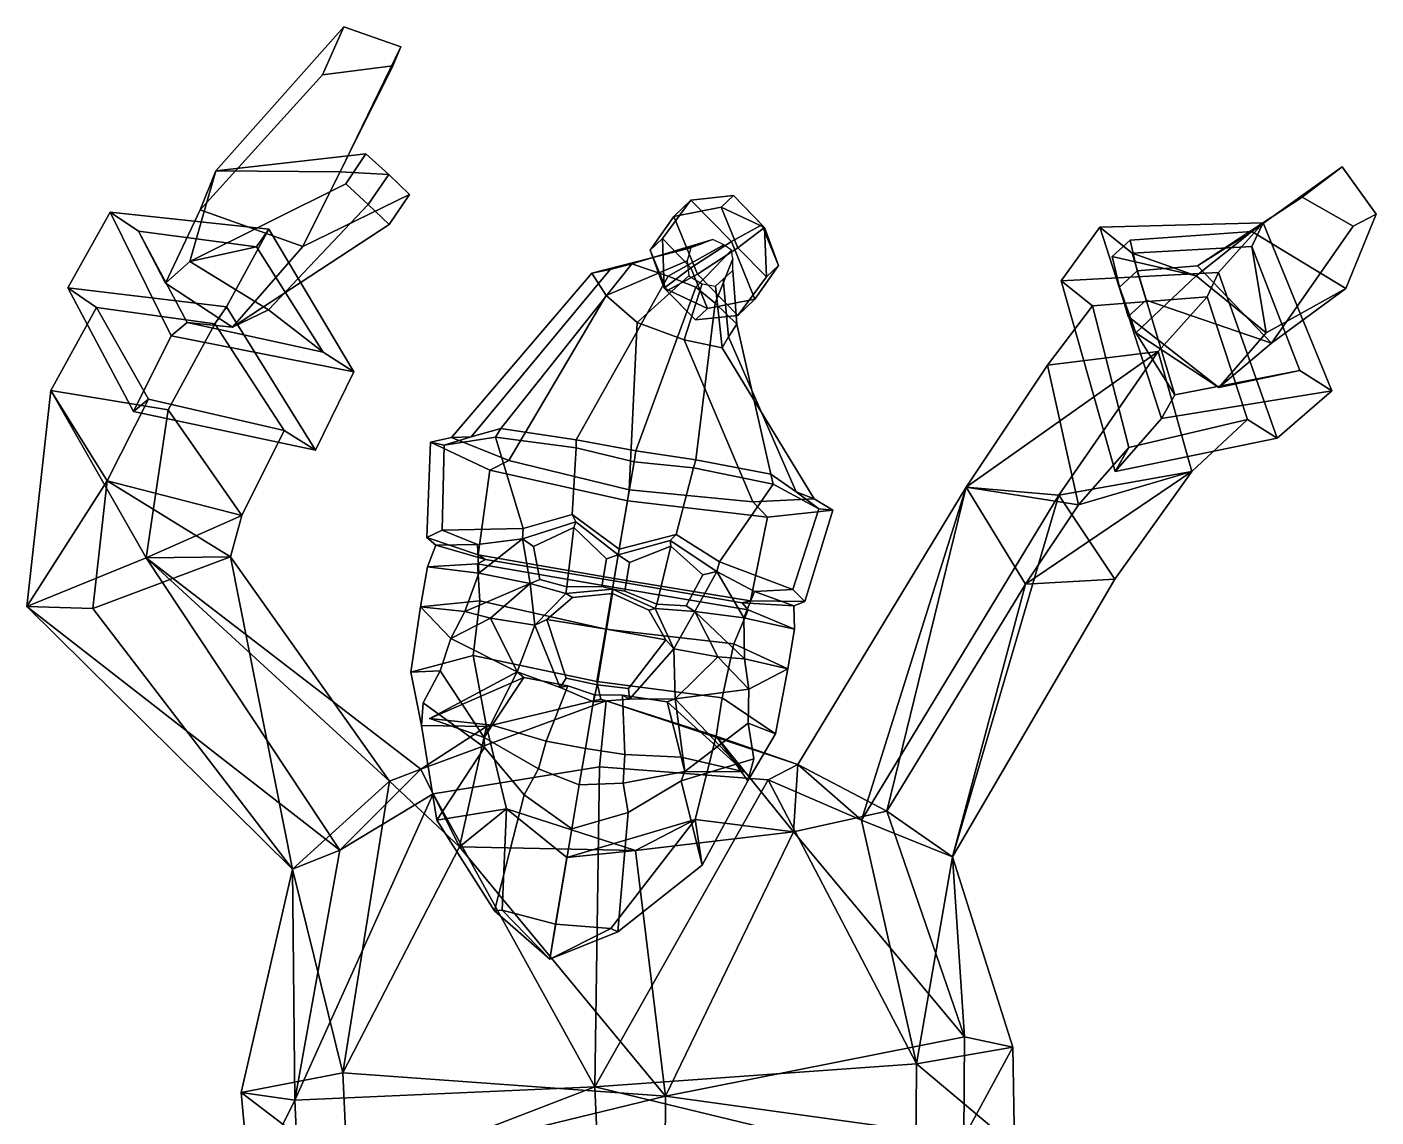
# Model space of a CAD drawing. Extents: x -190 to 250, y -159 to 395.
# Drawn here: x -189.9 to 249.9, y 39.9 to 395.4 of the extents above; entities that cross this region are included whole.
import ezdxf

# ---------------------------------------------------------------- set-up
doc = ezdxf.new("R2010")
doc.units = 0

msp = doc.modelspace()

# ---------------------------------------------------------------- linework, layer by layer
for p in [(-58.536472, 169.795654, 96.495125), (44.006638, 152.409546, 96.495125)]:
    msp.add_point(p)
for points in [[(-93.562042, 379.732483, 100.779198), (-86.641884, 395.396912, 87.277664), (-128.376663, 348.492615, 58.48563), (-133.481689, 335.744934, 92.114479)], [(-67.99485, 388.950378, 78.732391), (-87.827667, 348.110413, 48.077427), (-128.376663, 348.492615, 58.48563), (-86.641884, 395.396912, 87.277664)], [(-70.693573, 382.699524, 96.838425), (-67.99485, 388.950378, 78.732391), (-86.641884, 395.396912, 87.277664), (-93.562042, 379.732483, 100.779198)], [(-70.693573, 382.699524, 96.838425), (-99.978424, 323.792877, 76.073647), (-87.827667, 348.110413, 48.077427), (-67.99485, 388.950378, 78.732391)], [(-70.693573, 382.699524, 96.838425), (-93.562042, 379.732483, 100.779198), (-133.481689, 335.744934, 92.114479), (-99.978424, 323.792877, 76.073647)], [(-79.427002, 354.015778, 25.562189), (-85.998978, 344.203461, 20.271637), (-136.779602, 318.944824, 39.565163), (-128.376663, 348.492615, 58.48563)], [(-71.980011, 347.275116, 30.890924), (-79.427002, 354.015778, 25.562189), (-128.376663, 348.492615, 58.48563), (-87.827667, 348.110413, 48.077427)], [(-71.980011, 347.275116, 30.890924), (-78.638565, 337.448151, 25.69043), (-85.998978, 344.203461, 20.271637), (-79.427002, 354.015778, 25.562189)], [(-133.481689, 335.744934, 92.114479), (-128.376663, 348.492615, 58.48563), (-136.779602, 318.944824, 39.565163), (-144.792496, 311.840729, 62.220718)], [(-65.233658, 340.804504, 36.657955), (-71.980011, 347.275116, 30.890924), (-87.827667, 348.110413, 48.077427), (-99.978424, 323.792877, 76.073647)], [(225.798721, 339.894806, 149.118927), (238.835083, 349.753845, 135.149521), (209.372894, 328.688232, 76.336166), (191.680618, 317.482239, 112.586777)], [(249.879089, 334.37262, 124.332764), (240.006378, 310.119293, 70.315437), (209.372894, 328.688232, 76.336166), (238.835083, 349.753845, 135.149521)], [(242.408722, 330.435486, 146.150024), (249.879089, 334.37262, 124.332764), (238.835083, 349.753845, 135.149521), (225.798721, 339.894806, 149.118927)], [(-78.638565, 337.448151, 25.69043), (-111.17495, 303.157043, 39.234505), (-136.779602, 318.944824, 39.565163), (-85.998978, 344.203461, 20.271637)], [(-65.233658, 340.804504, 36.657955), (-71.832855, 330.962067, 31.36018), (-78.638565, 337.448151, 25.69043), (-71.980011, 347.275116, 30.890924)], [(-65.233658, 340.804504, 36.657955), (-99.978424, 323.792877, 76.073647), (-122.875893, 297.438782, 63.9217), (-71.832855, 330.962067, 31.36018)], [(20.99667, 333.590271, 9.298968), (26.556263, 338.904938, -10.362335), (17.215883, 326.386475, -13.067377), (13.284672, 322.628448, 0.83521)], [(17.215883, 326.386475, -13.067377), (26.556263, 338.904938, -10.362335), (39.744572, 325.435822, -21.608919), (26.541433, 316.862366, -21.019962)], [(20.99667, 333.590271, 9.298968), (36.434212, 336.662048, 11.174612), (40.365425, 340.420074, -2.727975), (26.556263, 338.904938, -10.362335)], [(40.365425, 340.420074, -2.727975), (49.690975, 330.895996, -10.68056), (39.744572, 325.435822, -21.608919), (26.556263, 338.904938, -10.362335)], [(36.434212, 336.662048, 11.174612), (50.554176, 330.044403, 5.363447), (40.365425, 340.420074, -2.727975)], [(50.554176, 330.044403, 5.363447), (49.690975, 330.895996, -10.68056), (40.365425, 340.420074, -2.727975)], [(242.408722, 330.435486, 146.150024), (225.798721, 339.894806, 149.118927), (191.680618, 317.482239, 112.586777), (215.84761, 292.249176, 95.208015)], [(-162.846924, 335.035797, 50.819042), (-111.028336, 329.429352, 16.940561), (-124.897141, 304.09549, 2.26695), (-176.651291, 310.307465, 33.64452)], [(-155.200363, 269.999084, 76.745193), (-142.90062, 294.68988, 96.91291), (-162.846924, 335.035797, 50.819042), (-176.651291, 310.307465, 33.64452)], [(-162.846924, 335.035797, 50.819042), (-153.559143, 328.763947, 52.856049), (-115.092628, 323.724701, 28.612318), (-111.028336, 329.429352, 16.940561)], [(-142.90062, 294.68988, 96.91291), (-137.672546, 298.988098, 86.419159), (-153.559143, 328.763947, 52.856049), (-162.846924, 335.035797, 50.819042)], [(-99.978424, 323.792877, 76.073647), (-133.481689, 335.744934, 92.114479), (-144.792496, 311.840729, 62.220718), (-122.875893, 297.438782, 63.9217)], [(-71.832855, 330.962067, 31.36018), (-122.875893, 297.438782, 63.9217), (-111.17495, 303.157043, 39.234505), (-78.638565, 337.448151, 25.69043)], [(28.625406, 314.806488, 17.713602), (41.828533, 323.379944, 17.124672), (36.434212, 336.662048, 11.174612), (20.99667, 333.590271, 9.298968)], [(41.828533, 323.379944, 17.124672), (50.554176, 330.044403, 5.363447), (36.434212, 336.662048, 11.174612)], [(242.408722, 330.435486, 146.150024), (215.84761, 292.249176, 95.208015), (240.006378, 310.119293, 70.315437), (249.879089, 334.37262, 124.332764)], [(28.625406, 314.806488, 17.713602), (20.99667, 333.590271, 9.298968), (13.284672, 322.628448, 0.83521), (18.678993, 309.346313, 6.78527)], [(55.085297, 317.613831, -4.730445), (47.373299, 306.652039, -13.194256), (39.744572, 325.435822, -21.608919), (49.690975, 330.895996, -10.68056)], [(41.828533, 323.379944, 17.124672), (51.154087, 313.855804, 9.172142), (50.554176, 330.044403, 5.363447)], [(50.554176, 330.044403, 5.363447), (55.085297, 317.613831, -4.730445), (49.690975, 330.895996, -10.68056)], [(51.154087, 313.855804, 9.172142), (55.085297, 317.613831, -4.730445), (50.554176, 330.044403, 5.363447)], [(213.097244, 331.534912, 41.424129), (198.50473, 315.288483, 16.521776), (147.266083, 312.551208, 49.213341), (159.788269, 330.132935, 73.369949)], [(164.80423, 250.372253, 81.399445), (179.938507, 267.662262, 105.258835), (159.788269, 330.132935, 73.369949), (147.266083, 312.551208, 49.213341)], [(213.097244, 331.534912, 41.424129), (159.788269, 330.132935, 73.369949), (170.431061, 321.666229, 72.789024), (209.414169, 323.81366, 48.945156)], [(179.938507, 267.662262, 105.258835), (184.293915, 275.425323, 97.304779), (170.431061, 321.666229, 72.789024), (159.788269, 330.132935, 73.369949)], [(217.599564, 261.252808, 42.175396), (198.50473, 315.288483, 16.521776), (213.097244, 331.534912, 41.424129), (235.446014, 276.730225, 66.865654)], [(235.446014, 276.730225, 66.865654), (213.097244, 331.534912, 41.424129), (209.414169, 323.81366, 48.945156), (225.005066, 283.359406, 68.588058)], [(-144.792496, 311.840729, 62.220718), (-136.779602, 318.944824, 39.565163), (-115.092628, 323.724701, 28.612318), (-153.559143, 328.763947, 52.856049)], [(-122.875893, 297.438782, 63.9217), (-144.792496, 311.840729, 62.220718), (-153.559143, 328.763947, 52.856049), (-137.672546, 298.988098, 86.419159)], [(-95.909874, 257.358337, 49.01236), (-124.897141, 304.09549, 2.26695), (-111.028336, 329.429352, 16.940561), (-83.403503, 282.937897, 65.939835)], [(-83.403503, 282.937897, 65.939835), (-111.028336, 329.429352, 16.940561), (-115.092628, 323.724701, 28.612318), (-93.374733, 289.295807, 64.311195)], [(33.715466, 326.03952, 9.373271), (29.753973, 324.514557, 7.815114), (0.189488, 316.340668, 52.241291), (7.23913, 318.092194, 62.58551)], [(37.248493, 324.28595, 9.910813), (33.715466, 326.03952, 9.373271), (7.23913, 318.092194, 62.58551), (19.114338, 314.109955, 67.272621)], [(13.284672, 322.628448, 0.83521), (17.215883, 326.386475, -13.067377), (17.815763, 310.197876, -9.258681)], [(17.815763, 310.197876, -9.258681), (17.215883, 326.386475, -13.067377), (26.541433, 316.862366, -21.019962)], [(169.693741, 325.865875, 120.246605), (209.372894, 328.688232, 76.336166), (191.268478, 314.27887, 52.341873), (163.82843, 320.546844, 110.010979)], [(172.025604, 315.885559, 125.170616), (169.693741, 325.865875, 120.246605), (163.82843, 320.546844, 110.010979), (166.260025, 310.558868, 114.858749)], [(172.025604, 315.885559, 125.170616), (191.680618, 317.482239, 112.586777), (209.372894, 328.688232, 76.336166), (169.693741, 325.865875, 120.246605)], [(240.006378, 310.119293, 70.315437), (214.017334, 295.68927, 50.755638), (191.268478, 314.27887, 52.341873), (209.372894, 328.688232, 76.336166)], [(-111.17495, 303.157043, 39.234505), (-93.374733, 289.295807, 64.311195), (-115.092628, 323.724701, 28.612318), (-136.779602, 318.944824, 39.565163)], [(29.753973, 324.514557, 7.815114), (26.514297, 323.352875, 6.564247), (-5.728975, 315.060394, 43.906399), (0.189488, 316.340668, 52.241291)], [(26.514297, 323.352875, 6.564247), (25.333405, 319.14032, 5.071346), (-1.085882, 307.846466, 35.345329), (-5.728975, 315.060394, 43.906399)], [(18.678993, 309.346313, 6.78527), (13.284672, 322.628448, 0.83521), (17.815763, 310.197876, -9.258681)], [(39.713764, 322.637573, 10.169647), (37.248493, 324.28595, 9.910813), (19.114338, 314.109955, 67.272621), (28.162989, 310.574799, 69.924011)], [(31.935757, 303.580231, -15.069847), (26.541433, 316.862366, -21.019962), (39.744572, 325.435822, -21.608919), (47.373299, 306.652039, -13.194256)], [(39.713764, 322.637573, 10.169647), (28.162989, 310.574799, 69.924011), (34.423702, 305.356964, 66.665558), (40.163956, 319.76889, 9.514198)], [(28.625406, 314.806488, 17.713602), (41.813705, 301.337372, 6.467047), (51.154087, 313.855804, 9.172142), (41.828533, 323.379944, 17.124672)], [(214.017334, 295.68927, 50.755638), (209.414169, 323.81366, 48.945156), (170.431061, 321.666229, 72.789024), (191.268478, 314.27887, 52.341873)], [(171.572571, 295.68927, 74.892792), (191.268478, 314.27887, 52.341873), (170.431061, 321.666229, 72.789024), (184.293915, 275.425323, 97.304779)], [(198.681, 277.795654, 70.575378), (225.005066, 283.359406, 68.588058), (209.414169, 323.81366, 48.945156), (214.017334, 295.68927, 50.755638)], [(-45.069504, 261.723633, 60.679428), (-35.44075, 264.432007, 88.605896), (7.23913, 318.092194, 62.58551), (0.189488, 316.340668, 52.241291)], [(-35.44075, 264.432007, 88.605896), (-10.844007, 260.784912, 101.565422), (19.114338, 314.109955, 67.272621), (7.23913, 318.092194, 62.58551)], [(25.333405, 319.14032, 5.071346), (25.862829, 314.249542, 3.885317), (8.999685, 299.008636, 29.301918), (-1.085882, 307.846466, 35.345329)], [(17.815763, 310.197876, -9.258681), (26.541433, 316.862366, -21.019962), (31.935757, 303.580231, -15.069847)], [(40.163956, 319.76889, 9.514198), (34.423702, 305.356964, 66.665558), (41.521751, 298.491455, 61.226097), (40.244133, 315.924316, 8.485121)], [(41.813705, 301.337372, 6.467047), (47.373299, 306.652039, -13.194256), (55.085297, 317.613831, -4.730445), (51.154087, 313.855804, 9.172142)], [(166.260025, 310.558868, 114.858749), (163.82843, 320.546844, 110.010979), (191.268478, 314.27887, 52.341873), (171.572571, 295.68927, 74.892792)], [(174.965561, 306.270508, 129.591888), (215.84761, 292.249176, 95.208015), (191.680618, 317.482239, 112.586777), (172.025604, 315.885559, 125.170616)], [(-51.46854, 261.490021, 37.509758), (-45.069504, 261.723633, 60.679428), (0.189488, 316.340668, 52.241291), (-5.728975, 315.060394, 43.906399)], [(-32.866432, 254.026947, 16.319864), (-51.46854, 261.490021, 37.509758), (-5.728975, 315.060394, 43.906399), (-1.085882, 307.846466, 35.345329)], [(8.612763, 257.164124, 108.993706), (28.162989, 310.574799, 69.924011), (19.114338, 314.109955, 67.272621), (-10.844007, 260.784912, 101.565422)], [(30.170101, 311.646576, 4.413369), (24.312052, 293.32547, 34.338223), (8.999685, 299.008636, 29.301918), (25.862829, 314.249542, 3.885317)], [(28.625406, 314.806488, 17.713602), (18.678993, 309.346313, 6.78527), (28.004543, 299.822205, -1.16726), (41.813705, 301.337372, 6.467047)], [(37.09388, 313.142456, 6.816603), (38.732018, 294.304352, 50.712959), (36.713627, 290.79425, 42.223419), (34.596924, 310.830048, 5.464698)], [(40.244133, 315.924316, 8.485121), (41.521751, 298.491455, 61.226097), (38.732018, 294.304352, 50.712959), (37.09388, 313.142456, 6.816603)], [(198.50473, 315.288483, 16.521776), (194.79985, 307.428589, 24.151217), (157.396072, 304.416382, 48.712658), (147.266083, 312.551208, 49.213341)], [(164.80423, 250.372253, 81.399445), (147.266083, 312.551208, 49.213341), (157.396072, 304.416382, 48.712658), (169.269165, 258.249634, 73.300964)], [(174.965561, 306.270508, 129.591888), (172.025604, 315.885559, 125.170616), (166.260025, 310.558868, 114.858749), (169.092224, 300.935181, 119.31926)], [(217.599564, 261.252808, 42.175396), (207.928024, 267.380676, 43.77969), (194.79985, 307.428589, 24.151217), (198.50473, 315.288483, 16.521776)], [(-176.651291, 310.307465, 33.64452), (-124.897141, 304.09549, 2.26695), (-128.709351, 298.606781, 13.419712), (-167.239731, 303.926544, 35.746605)], [(-155.200363, 269.999084, 76.745193), (-176.651291, 310.307465, 33.64452), (-167.239731, 303.926544, 35.746605), (-150.348068, 273.970673, 67.032066)], [(8.612763, 257.164124, 108.993706), (28.175642, 254.169159, 101.565422), (34.423702, 305.356964, 66.665558), (28.162989, 310.574799, 69.924011)], [(28.004543, 299.822205, -1.16726), (17.815763, 310.197876, -9.258681), (31.935757, 303.580231, -15.069847)], [(18.678993, 309.346313, 6.78527), (17.815763, 310.197876, -9.258681), (28.004543, 299.822205, -1.16726)], [(34.596924, 310.830048, 5.464698), (36.713627, 290.79425, 42.223419), (24.312052, 293.32547, 34.338223), (30.170101, 311.646576, 4.413369)], [(169.092224, 300.935181, 119.31926), (166.260025, 310.558868, 114.858749), (171.572571, 295.68927, 74.892792), (198.681, 277.795654, 70.575378)], [(215.84761, 292.249176, 95.208015), (198.681, 277.795654, 70.575378), (214.017334, 295.68927, 50.755638), (240.006378, 310.119293, 70.315437)], [(-167.239731, 303.926544, 35.746605), (-128.709351, 298.606781, 13.419712), (-143.923599, 270.542114, -3.555202), (-182.159576, 276.839233, 17.087378)], [(-163.806793, 247.40741, 46.447029), (-150.348068, 273.970673, 67.032066), (-167.239731, 303.926544, 35.746605), (-182.159576, 276.839233, 17.087378)], [(-95.909874, 257.358337, 49.01236), (-106.071999, 263.813568, 47.388908), (-128.709351, 298.606781, 13.419712), (-124.897141, 304.09549, 2.26695)], [(6.452744, 244.424347, -2.974264), (-32.866432, 254.026947, 16.319864), (-1.085882, 307.846466, 35.345329), (8.999685, 299.008636, 29.301918)], [(41.813705, 301.337372, 6.467047), (28.004543, 299.822205, -1.16726), (31.935757, 303.580231, -15.069847), (47.373299, 306.652039, -13.194256)], [(52.599911, 249.504761, 88.605896), (41.521751, 298.491455, 61.226097), (34.423702, 305.356964, 66.665558), (28.175642, 254.169159, 101.565422)], [(194.79985, 307.428589, 24.151217), (178.861755, 289.559296, -2.888643), (142.831924, 285.142853, 21.81168), (157.396072, 304.416382, 48.712658)], [(142.831924, 285.142853, 21.81168), (152.883469, 239.518127, 47.122799), (169.269165, 258.249634, 73.300964), (157.396072, 304.416382, 48.712658)], [(174.965561, 306.270508, 129.591888), (169.092224, 300.935181, 119.31926), (198.681, 277.795654, 70.575378), (215.84761, 292.249176, 95.208015)], [(189.795792, 250.414612, 17.438414), (178.861755, 289.559296, -2.888643), (194.79985, 307.428589, 24.151217), (207.928024, 267.380676, 43.77969)], [(-122.875893, 297.438782, 63.9217), (-137.672546, 298.988098, 86.419159), (-93.374733, 289.295807, 64.311195), (-111.17495, 303.157043, 39.234505)], [(-155.200363, 269.999084, 76.745193), (-95.909874, 257.358337, 49.01236), (-83.403503, 282.937897, 65.939835), (-142.90062, 294.68988, 96.91291)], [(-143.923599, 270.542114, -3.555202), (-128.709351, 298.606781, 13.419712), (-106.071999, 263.813568, 47.388908), (-119.919449, 236.02301, 28.933796)], [(-142.90062, 294.68988, 96.91291), (-83.403503, 282.937897, 65.939835), (-93.374733, 289.295807, 64.311195), (-137.672546, 298.988098, 86.419159)], [(6.452744, 244.424347, -2.974264), (8.999685, 299.008636, 29.301918), (24.312052, 293.32547, 34.338223), (46.739708, 240.529785, 16.319864)], [(60.797802, 243.773926, 60.679428), (38.732018, 294.304352, 50.712959), (41.521751, 298.491455, 61.226097), (52.599911, 249.504761, 88.605896)], [(198.681, 277.795654, 70.575378), (171.572571, 295.68927, 74.892792), (184.293915, 275.425323, 97.304779), (225.005066, 283.359406, 68.588058)], [(46.739708, 240.529785, 16.319864), (24.312052, 293.32547, 34.338223), (36.713627, 290.79425, 42.223419), (66.762199, 241.444092, 37.509758)], [(66.762199, 241.444092, 37.509758), (36.713627, 290.79425, 42.223419), (38.732018, 294.304352, 50.712959), (60.797802, 243.773926, 60.679428)], [(178.861755, 289.559296, -2.888643), (146.436386, 242.660828, -31.115246), (116.288605, 245.324951, -1.05254)], [(178.861755, 289.559296, -2.888643), (116.288605, 245.324951, -1.05254), (142.831924, 285.142853, 21.81168)], [(189.795792, 250.414612, 17.438414), (146.436386, 242.660828, -31.115246), (178.861755, 289.559296, -2.888643)], [(152.883469, 239.518127, 47.122799), (142.831924, 285.142853, 21.81168), (116.288605, 245.324951, -1.05254)], [(235.446014, 276.730225, 66.865654), (225.005066, 283.359406, 68.588058), (184.293915, 275.425323, 97.304779), (179.938507, 267.662262, 105.258835)], [(-182.159576, 276.839233, 17.087378), (-151.083939, 222.280731, -24.186438), (-189.915543, 206.424072, -12.120143)], [(-163.806793, 247.40741, 46.447029), (-182.159576, 276.839233, 17.087378), (-189.915543, 206.424072, -12.120143)], [(-182.159576, 276.839233, 17.087378), (-143.923599, 270.542114, -3.555202), (-151.083939, 222.280731, -24.186438)], [(-119.919449, 236.02301, 28.933796), (-106.071999, 263.813568, 47.388908), (-150.348068, 273.970673, 67.032066), (-163.806793, 247.40741, 46.447029)], [(-155.200363, 269.999084, 76.745193), (-150.348068, 273.970673, 67.032066), (-106.071999, 263.813568, 47.388908), (-95.909874, 257.358337, 49.01236)], [(217.599564, 261.252808, 42.175396), (235.446014, 276.730225, 66.865654), (179.938507, 267.662262, 105.258835), (164.80423, 250.372253, 81.399445)], [(-119.919449, 236.02301, 28.933796), (-151.083939, 222.280731, -24.186438), (-143.923599, 270.542114, -3.555202)], [(-37.178959, 261.61203, 92.966484), (-35.44075, 264.432007, 88.605896), (-45.069504, 261.723633, 60.679428), (-53.947445, 259.005707, 61.73048)], [(-10.908211, 258.081207, 106.255333), (-10.844007, 260.784912, 101.565422), (-35.44075, 264.432007, 88.605896), (-37.178959, 261.61203, 92.966484)], [(152.883469, 239.518127, 47.122799), (189.795792, 250.414612, 17.438414), (207.928024, 267.380676, 43.77969), (169.269165, 258.249634, 73.300964)], [(217.599564, 261.252808, 42.175396), (164.80423, 250.372253, 81.399445), (169.269165, 258.249634, 73.300964), (207.928024, 267.380676, 43.77969)], [(-54.546745, 231.260834, 77.739914), (-53.947445, 259.005707, 61.73048), (-58.368427, 260.004211, 35.851646), (-59.584679, 228.906097, 40.018829)], [(-59.584679, 228.906097, 40.018829), (-58.368427, 260.004211, 35.851646), (-39.008564, 250.87439, 12.511165), (-42.77919, 223.279297, 13.866787)], [(-53.947445, 259.005707, 61.73048), (-45.069504, 261.723633, 60.679428), (-51.46854, 261.490021, 37.509758), (-58.368427, 260.004211, 35.851646)], [(-58.368427, 260.004211, 35.851646), (-51.46854, 261.490021, 37.509758), (-32.866432, 254.026947, 16.319864), (-39.008564, 250.87439, 12.511165)], [(-28.130777, 231.781677, 96.802116), (-37.178959, 261.61203, 92.966484), (-53.947445, 259.005707, 61.73048), (-54.546745, 231.260834, 77.739914)], [(-12.189051, 236.427887, 108.592934), (-10.908211, 258.081207, 106.255333), (-37.178959, 261.61203, 92.966484), (-28.130777, 231.781677, 96.802116)], [(8.004731, 253.577942, 112.282356), (8.612763, 257.164124, 108.993706), (-10.844007, 260.784912, 101.565422), (-10.908211, 258.081207, 106.255333)], [(3.165375, 225.035461, 112.074959), (8.004731, 253.577942, 112.282356), (-10.908211, 258.081207, 106.255333), (-12.189051, 236.427887, 108.592934)], [(8.004731, 253.577942, 112.282356), (27.345047, 251.595398, 106.255333), (28.175642, 254.169159, 101.565422), (8.612763, 257.164124, 108.993706)], [(-42.77919, 223.279297, 13.866787), (-39.008564, 250.87439, 12.511165), (5.848332, 240.859528, -7.526243), (1.54423, 215.473999, -5.901319)], [(-39.008564, 250.87439, 12.511165), (-32.866432, 254.026947, 16.319864), (6.452744, 244.424347, -2.974264), (5.848332, 240.859528, -7.526243)], [(3.165375, 225.035461, 112.074959), (21.679949, 229.866455, 108.592934), (27.345047, 251.595398, 106.255333), (8.004731, 253.577942, 112.282356)], [(21.679949, 229.866455, 108.592934), (35.79594, 220.942932, 96.802124), (53.311443, 246.269409, 92.966484), (27.345047, 251.595398, 106.255333)], [(27.345047, 251.595398, 106.255333), (53.311443, 246.269409, 92.966484), (52.599911, 249.504761, 88.605896), (28.175642, 254.169159, 101.565422)], [(-163.806793, 247.40741, 46.447029), (-189.915543, 206.424072, -12.120143), (-168.464828, 205.765869, 27.538446)], [(-163.806793, 247.40741, 46.447029), (-168.464828, 205.765869, 27.538446), (-123.602867, 222.543152, 21.182352)], [(-163.806793, 247.40741, 46.447029), (-123.602867, 222.543152, 21.182352), (-119.919449, 236.02301, 28.933796)], [(53.311443, 246.269409, 92.966484), (68.283676, 238.281494, 61.73048), (60.797802, 243.773926, 60.679428), (52.599911, 249.504761, 88.605896)], [(189.795792, 250.414612, 17.438414), (135.597244, 213.609314, 34.785797), (164.708817, 215.258575, -1.994285)], [(189.795792, 250.414612, 17.438414), (152.883469, 239.518127, 47.122799), (135.597244, 213.609314, 34.785797)], [(189.795792, 250.414612, 17.438414), (164.708817, 215.258575, -1.994285), (146.436386, 242.660828, -31.115246)], [(51.499424, 235.528809, 12.511164), (5.848332, 240.859528, -7.526243), (6.452744, 244.424347, -2.974264), (46.739708, 240.529785, 16.319864)], [(35.79594, 220.942932, 96.802124), (59.704144, 211.889679, 77.739914), (68.283676, 238.281494, 61.73048), (53.311443, 246.269409, 92.966484)], [(68.283676, 238.281494, 61.73048), (72.786713, 237.766937, 35.851646), (66.762199, 241.444092, 37.509758), (60.797802, 243.773926, 60.679428)], [(90.355103, 139.59201, 41.064667), (116.288605, 245.324951, -1.05254), (61.432213, 154.827393, 0.054197)], [(82.117416, 136.704285, -35.481617), (61.432213, 154.827393, 0.054197), (116.288605, 245.324951, -1.05254)], [(82.117416, 136.704285, -35.481617), (116.288605, 245.324951, -1.05254), (146.436386, 242.660828, -31.115246)], [(111.792374, 124.765228, -3.76642), (82.117416, 136.704285, -35.481617), (146.436386, 242.660828, -31.115246)], [(90.355103, 139.59201, 41.064667), (135.597244, 213.609314, 34.785797), (116.288605, 245.324951, -1.05254)], [(164.708817, 215.258575, -1.994285), (111.792374, 124.765228, -3.76642), (146.436386, 242.660828, -31.115246)], [(152.883469, 239.518127, 47.122799), (116.288605, 245.324951, -1.05254), (135.597244, 213.609314, 34.785797)], [(45.963345, 208.233063, 13.866787), (1.54423, 215.473999, -5.901319), (5.848332, 240.859528, -7.526243), (51.499424, 235.528809, 12.511164)], [(63.684338, 208.00592, 40.018829), (45.963345, 208.233063, 13.866787), (51.499424, 235.528809, 12.511164), (72.786713, 237.766937, 35.851646)], [(72.786713, 237.766937, 35.851646), (51.499424, 235.528809, 12.511164), (46.739708, 240.529785, 16.319864), (66.762199, 241.444092, 37.509758)], [(59.704144, 211.889679, 77.739914), (63.684338, 208.00592, 40.018829), (72.786713, 237.766937, 35.851646), (68.283676, 238.281494, 61.73048)], [(-119.919449, 236.02301, 28.933796), (-123.602867, 222.543152, 21.182352), (-151.083939, 222.280731, -24.186438)], [(-12.189051, 236.427887, 108.592934), (-28.130777, 231.781677, 96.802116), (-28.393309, 228.482239, 94.976685), (-11.012623, 233.9823, 107.094673)], [(-11.584635, 232.157043, 104.469696), (-11.012623, 233.9823, 107.094673), (-28.393309, 228.482239, 94.976685), (-24.752747, 225.90152, 94.654121)], [(3.165375, 225.035461, 112.074959), (-12.189051, 236.427887, 108.592934), (-11.012623, 233.9823, 107.094673), (2.850839, 223.180359, 109.102097)], [(-11.584635, 232.157043, 104.469696), (-1.007169, 221.872253, 106.095726), (2.850839, 223.180359, 109.102097), (-11.012623, 233.9823, 107.094673)], [(-54.546745, 231.260834, 77.739914), (-59.584679, 228.906097, 40.018829), (-56.662273, 226.368103, 41.26128), (-42.996353, 226.608704, 78.249641)], [(-59.584679, 228.906097, 40.018829), (-42.77919, 223.279297, 13.866787), (-40.415417, 221.750183, 14.896184), (-56.662273, 226.368103, 41.26128)], [(-42.996353, 226.608704, 78.249641), (-28.393309, 228.482239, 94.976685), (-28.130777, 231.781677, 96.802116), (-54.546745, 231.260834, 77.739914)], [(-13.956473, 212.787842, 102.640167), (-11.584635, 232.157043, 104.469696), (-24.752747, 225.90152, 94.654121), (-22.761841, 215.228699, 97.547935)], [(-1.007169, 221.872253, 106.095726), (-11.584635, 232.157043, 104.469696), (-13.956473, 212.787842, 102.640167), (-2.531244, 212.88327, 106.939926)], [(3.165375, 225.035461, 112.074959), (2.850839, 223.180359, 109.102097), (19.763138, 227.945313, 107.094673), (21.679949, 229.866455, 108.592934)], [(21.679949, 229.866455, 108.592934), (19.763138, 227.945313, 107.094673), (34.956223, 217.741364, 94.976685), (35.79594, 220.942932, 96.802124)], [(-42.996353, 226.608704, 78.249641), (-56.662273, 226.368103, 41.26128), (-59.384529, 219.31189, 42.462151), (-42.57547, 217.289734, 78.655991)], [(-59.384529, 219.31189, 42.462151), (-56.662273, 226.368103, 41.26128), (-40.415417, 221.750183, 14.896184), (-43.0121, 220.267883, 12.67251)], [(-42.57547, 217.289734, 78.655991), (-28.393309, 228.482239, 94.976685), (-42.996353, 226.608704, 78.249641)], [(-25.867085, 213.888214, 98.549278), (-28.393309, 228.482239, 94.976685), (-42.57547, 217.289734, 78.655991)], [(-22.761841, 215.228699, 97.547935), (-24.752747, 225.90152, 94.654121), (-28.393309, 228.482239, 94.976685), (-25.867085, 213.888214, 98.549278)], [(19.964842, 226.102753, 104.268646), (19.763138, 227.945313, 107.094673), (2.850839, 223.180359, 109.102097), (6.528749, 220.715515, 106.276039)], [(6.528749, 220.715515, 106.276039), (4.939924, 211.344635, 107.318283), (15.421656, 207.185699, 102.009956), (19.964842, 226.102753, 104.268646)], [(15.421656, 207.185699, 102.009956), (25.015932, 206.569244, 95.723228), (30.453705, 216.662476, 92.15062), (19.964842, 226.102753, 104.268646)], [(19.964842, 226.102753, 104.268646), (30.453705, 216.662476, 92.15062), (34.956223, 217.741364, 94.976685), (19.763138, 227.945313, 107.094673)], [(-87.932854, 126.876221, -17.235722), (-189.915543, 206.424072, -12.120143), (-151.083939, 222.280731, -24.186438)], [(-168.464828, 205.765869, 27.538446), (-103.353317, 120.708527, 22.853872), (-123.602867, 222.543152, 21.182352)], [(-71.71167, 149.404877, 48.465771), (-151.083939, 222.280731, -24.186438), (-123.602867, 222.543152, 21.182352)], [(-71.71167, 149.404877, 48.465771), (-61.544628, 153.346252, 4.807959), (-151.083939, 222.280731, -24.186438)], [(-87.932854, 126.876221, -17.235722), (-151.083939, 222.280731, -24.186438), (-61.544628, 153.346252, 4.807959)], [(-103.353317, 120.708527, 22.853872), (-71.71167, 149.404877, 48.465771), (-123.602867, 222.543152, 21.182352)], [(-61.611549, 206.307251, 44.641083), (-59.384529, 219.31189, 42.462151), (-43.0121, 220.267883, 12.67251), (-42.261269, 208.27655, 11.188781)], [(-43.0121, 220.267883, 12.67251), (-40.415417, 221.750183, 14.896184), (1.41828, 214.73114, -2.27502), (1.076846, 212.717377, -2.405131)], [(-42.261269, 208.27655, 11.188781), (-43.0121, 220.267883, 12.67251), (1.076846, 212.717377, -2.405131), (-1.242751, 199.036438, -0.945824)], [(-42.77919, 223.279297, 13.866787), (1.54423, 215.473999, -5.901319), (1.41828, 214.73114, -2.27502), (-40.415417, 221.750183, 14.896184)], [(-2.531244, 212.88327, 106.939926), (0.962006, 212.040039, 110.144325), (2.850839, 223.180359, 109.102097), (-1.007169, 221.872253, 106.095726)], [(4.939924, 211.344635, 107.318283), (6.528749, 220.715515, 106.276039), (2.850839, 223.180359, 109.102097), (0.962006, 212.040039, 110.144325)], [(47.265808, 211.30481, 78.249641), (59.704144, 211.889679, 77.739914), (35.79594, 220.942932, 96.802124), (34.956223, 217.741364, 94.976685)], [(-42.57547, 217.289734, 78.655991), (-59.384529, 219.31189, 42.462151), (-61.611549, 206.307251, 44.641083), (-47.172585, 204.783081, 78.504814)], [(-47.172585, 204.783081, 78.504814), (-25.867085, 213.888214, 98.549278), (-42.57547, 217.289734, 78.655991)], [(25.015932, 206.569244, 95.723228), (27.76066, 204.795654, 98.549278), (34.956223, 217.741364, 94.976685), (30.453705, 216.662476, 92.15062)], [(27.76066, 204.795654, 98.549278), (43.796703, 202.645386, 78.655991), (34.956223, 217.741364, 94.976685)], [(43.796703, 202.645386, 78.655991), (47.265808, 211.30481, 78.249641), (34.956223, 217.741364, 94.976685)], [(-38.776905, 202.531189, 101.72583), (-25.867085, 213.888214, 98.549278), (-47.172585, 204.783081, 78.504814)], [(-38.776905, 202.531189, 101.72583), (-24.325392, 200.236481, 104.760262), (-25.867085, 213.888214, 98.549278)], [(-13.956473, 212.787842, 102.640167), (-22.761841, 215.228699, 97.547935), (-25.867085, 213.888214, 98.549278), (-14.289638, 210.626099, 104.835999)], [(-24.325392, 200.236481, 104.760262), (-14.289638, 210.626099, 104.835999), (-25.867085, 213.888214, 98.549278)], [(-13.956473, 212.787842, 102.640167), (-14.289638, 210.626099, 104.835999), (0.962006, 212.040039, 110.144325), (-2.531244, 212.88327, 106.939926)], [(0.985005, 210.630005, 124.536148), (0.962006, 212.040039, 110.144325), (-14.289638, 210.626099, 104.835999), (-12.034337, 209.354156, 121.01963)], [(40.529121, 194.239502, 11.188781), (-1.242751, 199.036438, -0.945824), (1.076846, 212.717377, -2.405131), (45.190598, 205.313171, 12.67251)], [(0.985005, 210.630005, 124.536148), (12.856182, 205.133972, 121.01963), (14.895205, 205.677826, 104.835999), (0.962006, 212.040039, 110.144325)], [(15.421656, 207.185699, 102.009956), (4.939924, 211.344635, 107.318283), (0.962006, 212.040039, 110.144325), (14.895205, 205.677826, 104.835999)], [(45.190598, 205.313171, 12.67251), (1.076846, 212.717377, -2.405131), (1.41828, 214.73114, -2.27502), (43.227638, 207.568542, 14.896184)], [(45.963345, 208.233063, 13.866787), (43.227638, 207.568542, 14.896184), (1.41828, 214.73114, -2.27502), (1.54423, 215.473999, -5.901319)], [(47.265808, 211.30481, 78.249641), (43.796703, 202.645386, 78.655991), (60.332909, 199.013916, 42.462151), (60.088688, 206.573059, 41.26128)], [(59.704144, 211.889679, 77.739914), (47.265808, 211.30481, 78.249641), (60.088688, 206.573059, 41.26128), (63.684338, 208.00592, 40.018829)], [(111.792374, 124.765228, -3.76642), (135.597244, 213.609314, 34.785797), (90.355103, 139.59201, 41.064667)], [(164.708817, 215.258575, -1.994285), (135.597244, 213.609314, 34.785797), (111.792374, 124.765228, -3.76642)], [(-64.784424, 184.983337, 46.003769), (-61.611549, 206.307251, 44.641083), (-42.261269, 208.27655, 11.188781), (-44.486591, 190.409485, 14.099626)], [(-44.486591, 190.409485, 14.099626), (-42.261269, 208.27655, 11.188781), (-1.242751, 199.036438, -0.945824), (-4.144719, 181.920624, 3.485335)], [(-20.442743, 202.093231, 122.216965), (-12.034337, 209.354156, 121.01963), (-14.289638, 210.626099, 104.835999), (-24.325392, 200.236481, 104.760262)], [(-0.990353, 198.97937, 128.666168), (0.985005, 210.630005, 124.536148), (-12.034337, 209.354156, 121.01963), (-20.442743, 202.093231, 122.216965)], [(-0.990353, 198.97937, 128.666168), (18.401293, 195.507263, 122.216965), (12.856182, 205.133972, 121.01963), (0.985005, 210.630005, 124.536148)], [(15.421656, 207.185699, 102.009956), (14.895205, 205.677826, 104.835999), (27.76066, 204.795654, 98.549278), (25.015932, 206.569244, 95.723228)], [(63.684338, 208.00592, 40.018829), (60.088688, 206.573059, 41.26128), (43.227638, 207.568542, 14.896184), (45.963345, 208.233063, 13.866787)], [(60.332909, 199.013916, 42.462151), (45.190598, 205.313171, 12.67251), (43.227638, 207.568542, 14.896184), (60.088688, 206.573059, 41.26128)], [(-103.353317, 120.708527, 22.853872), (-189.915543, 206.424072, -12.120143), (-87.932854, 126.876221, -17.235722)], [(-168.464828, 205.765869, 27.538446), (-189.915543, 206.424072, -12.120143), (-103.353317, 120.708527, 22.853872)], [(-55.197708, 185.398529, 78.12674), (-51.787479, 195.906219, 77.948036), (-61.611549, 206.307251, 44.641083), (-64.784424, 184.983337, 46.003769)], [(-47.172585, 204.783081, 78.504814), (-61.611549, 206.307251, 44.641083), (-51.787479, 195.906219, 77.948036)], [(-51.787479, 195.906219, 77.948036), (-38.776905, 202.531189, 101.72583), (-47.172585, 204.783081, 78.504814)], [(-30.085466, 185.018524, 98.608398), (-38.776905, 202.531189, 101.72583), (-51.787479, 195.906219, 77.948036)], [(-30.085466, 185.018524, 98.608398), (-24.325392, 200.236481, 104.760262), (-38.776905, 202.531189, 101.72583)], [(18.401293, 195.507263, 122.216965), (20.945433, 192.560852, 104.760262), (14.895205, 205.677826, 104.835999), (12.856182, 205.133972, 121.01963)], [(20.945433, 192.560852, 104.760262), (27.76066, 204.795654, 98.549278), (14.895205, 205.677826, 104.835999)], [(35.345676, 189.963745, 101.72583), (27.76066, 204.795654, 98.549278), (20.945433, 192.560852, 104.760262)], [(35.345676, 189.963745, 101.72583), (44.01442, 189.322388, 78.504814), (27.76066, 204.795654, 98.549278)], [(44.01442, 189.322388, 78.504814), (43.796703, 202.645386, 78.655991), (27.76066, 204.795654, 98.549278)], [(58.148842, 186.001953, 44.641083), (40.529121, 194.239502, 11.188781), (45.190598, 205.313171, 12.67251), (60.332909, 199.013916, 42.462151)], [(43.796703, 202.645386, 78.655991), (44.01442, 189.322388, 78.504814), (58.148842, 186.001953, 44.641083), (60.332909, 199.013916, 42.462151)], [(-16.10218, 179.989899, 104.511536), (-24.325392, 200.236481, 104.760262), (-30.085466, 185.018524, 98.608398)], [(-14.117841, 183.019562, 117.381271), (-20.442743, 202.093231, 122.216965), (-24.325392, 200.236481, 104.760262), (-16.10218, 179.989899, 104.511536)], [(-4.074712, 180.787842, 122.611298), (-0.990353, 198.97937, 128.666168), (-20.442743, 202.093231, 122.216965), (-14.117841, 183.019562, 117.381271)], [(36.740673, 176.637451, 14.099626), (-4.144719, 181.920624, 3.485335), (-1.242751, 199.036438, -0.945824), (40.529121, 194.239502, 11.188781)], [(-4.074712, 180.787842, 122.611298), (6.142757, 179.584412, 117.381264), (18.401293, 195.507263, 122.216965), (-0.990353, 198.97937, 128.666168)], [(-55.197708, 185.398529, 78.12674), (-40.90913, 163.701965, 104.917747), (-30.085466, 185.018524, 98.608398), (-51.787479, 195.906219, 77.948036)], [(6.142757, 179.584412, 117.381264), (6.508057, 176.156372, 104.511536), (20.945433, 192.560852, 104.760262), (18.401293, 195.507263, 122.216965)], [(54.11554, 164.823914, 46.003769), (36.740673, 176.637451, 14.099626), (40.529121, 194.239502, 11.188781), (58.148842, 186.001953, 44.641083)], [(-61.321793, 167.547546, 50.112881), (-64.784424, 184.983337, 46.003769), (-44.486591, 190.409485, 14.099626), (-40.113415, 167.238159, 33.235725)], [(-40.113415, 167.238159, 33.235725), (-44.486591, 190.409485, 14.099626), (-4.144719, 181.920624, 3.485335), (-2.869223, 176.105682, 8.915996)], [(6.508057, 176.156372, 104.511536), (21.367409, 176.294739, 98.608398), (20.945433, 192.560852, 104.760262)], [(21.367409, 176.294739, 98.608398), (35.345676, 189.963745, 101.72583), (20.945433, 192.560852, 104.760262)], [(21.367409, 176.294739, 98.608398), (45.445389, 179.420471, 77.948036), (35.345676, 189.963745, 101.72583)], [(45.445389, 179.420471, 77.948036), (44.01442, 189.322388, 78.504814), (35.345676, 189.963745, 101.72583)], [(44.01442, 189.322388, 78.504814), (45.445389, 179.420471, 77.948036), (58.148842, 186.001953, 44.641083)], [(-61.321793, 167.547546, 50.112881), (-60.750484, 174.921265, 81.29702), (-55.197708, 185.398529, 78.12674), (-64.784424, 184.983337, 46.003769)], [(-55.197708, 185.398529, 78.12674), (-60.750484, 174.921265, 81.29702), (-40.774132, 160.411346, 95.906563), (-40.90913, 163.701965, 104.917747)], [(-27.990049, 183.222351, 112.60862), (-30.085466, 185.018524, 98.608398), (-58.536472, 169.795654, 96.495125)], [(-58.536472, 169.795654, 96.495125), (-30.085466, 185.018524, 98.608398), (-40.90913, 163.701965, 104.917747)], [(-27.990049, 183.222351, 112.60862), (-13.543325, 180.506897, 112.725731), (-16.10218, 179.989899, 104.511536), (-30.085466, 185.018524, 98.608398)], [(45.201454, 168.375916, 78.12674), (54.11554, 164.823914, 46.003769), (58.148842, 186.001953, 44.641083), (45.445389, 179.420471, 77.948036)], [(-38.211967, 167.663422, 115.002632), (-27.990049, 183.222351, 112.60862), (-58.536472, 169.795654, 96.495125)], [(-13.543325, 180.506897, 112.725731), (-27.990049, 183.222351, 112.60862), (-38.211967, 167.663422, 115.002632), (-20.620937, 162.458282, 123.670197)], [(-20.620937, 162.458282, 123.670197), (-7.846757, 160.08606, 124.353905), (-4.876725, 177.603271, 115.474297), (-13.543325, 180.506897, 112.725731)], [(-4.074712, 180.787842, 122.611298), (-14.117841, 183.019562, 117.381271), (-16.10218, 179.989899, 104.511536), (-5.263005, 175.325012, 110.431023)], [(-4.876725, 177.603271, 115.474297), (-5.263005, 175.325012, 110.431023), (-16.10218, 179.989899, 104.511536), (-13.543325, 180.506897, 112.725731)], [(-4.074712, 180.787842, 122.611298), (-5.263005, 175.325012, 110.431023), (6.508057, 176.156372, 104.511536), (6.142757, 179.584412, 117.381264)], [(34.787201, 164.132294, 30.443941), (-2.869223, 176.105682, 8.915996), (-4.144719, 181.920624, 3.485335), (36.740673, 176.637451, 14.099626)], [(-1.0469, 175.56131, 5.150574), (-61.544628, 153.346252, 4.807959), (-40.113415, 167.238159, 33.235725), (-2.869223, 176.105682, 8.915996)], [(4.99545, 158.115051, 123.670197), (4.262625, 177.487915, 112.725731), (-4.876725, 177.603271, 115.474297), (-7.846757, 160.08606, 124.353905)], [(-4.876725, 177.603271, 115.474297), (4.262625, 177.487915, 112.725731), (6.508057, 176.156372, 104.511536), (-5.263005, 175.325012, 110.431023)], [(-2.869223, 176.105682, 8.915996), (34.787201, 164.132294, 30.443941), (61.432213, 154.827393, 0.054197), (-1.0469, 175.56131, 5.150574)], [(4.262625, 177.487915, 112.725731), (4.99545, 158.115051, 123.670197), (23.319098, 157.230896, 115.002632), (18.797033, 175.289612, 112.60862)], [(18.797033, 175.289612, 112.60862), (21.367409, 176.294739, 98.608398), (6.508057, 176.156372, 104.511536), (4.262625, 177.487915, 112.725731)], [(18.797033, 175.289612, 112.60862), (44.006638, 152.409546, 96.495125), (21.367409, 176.294739, 98.608398)], [(45.201454, 168.375916, 78.12674), (45.445389, 179.420471, 77.948036), (21.367409, 176.294739, 98.608398), (24.559731, 152.601746, 104.917747)], [(44.006638, 152.409546, 96.495125), (24.559731, 152.601746, 104.917747), (21.367409, 176.294739, 98.608398)], [(45.099174, 149.503906, 50.112881), (34.787201, 164.132294, 30.443941), (36.740673, 176.637451, 14.099626), (54.11554, 164.823914, 46.003769)], [(-1.0469, 175.56131, 5.150574), (-3.320202, 154.062683, -45.912178), (-57.546768, 145.275574, -32.175098), (-61.544628, 153.346252, 4.807959)], [(-40.774132, 160.411346, 95.906563), (-60.750484, 174.921265, 81.29702), (-61.321793, 167.547546, 50.112881), (-56.341511, 136.632568, 66.107307)], [(-1.0469, 175.56131, 5.150574), (61.432213, 154.827393, 0.054197), (51.70472, 149.85675, -40.421265), (-3.320202, 154.062683, -45.912178)], [(23.319098, 157.230896, 115.002632), (44.006638, 152.409546, 96.495125), (18.797033, 175.289612, 112.60862)], [(-61.544628, 153.346252, 4.807959), (-48.951572, 127.935791, 63.510258), (-40.113415, 167.238159, 33.235725)], [(-56.341511, 136.632568, 66.107307), (-61.321793, 167.547546, 50.112881), (-40.113415, 167.238159, 33.235725), (-33.640526, 140.424377, 61.491863)], [(-40.90913, 163.701965, 104.917747), (-38.211967, 167.663422, 115.002632), (-58.536472, 169.795654, 96.495125)], [(-48.951572, 127.935791, 63.510258), (-33.640526, 140.424377, 61.491863), (-40.113415, 167.238159, 33.235725)], [(-20.620937, 162.458282, 123.670197), (-38.211967, 167.663422, 115.002632), (-40.90913, 163.701965, 104.917747), (-23.162931, 153.45752, 113.764572)], [(45.201454, 168.375916, 78.12674), (24.559731, 152.601746, 104.917747), (23.347614, 149.539551, 95.906563), (46.990356, 156.65387, 81.29702)], [(45.099174, 149.503906, 50.112881), (54.11554, 164.823914, 46.003769), (45.201454, 168.375916, 78.12674), (46.990356, 156.65387, 81.29702)], [(-27.830248, 144.966736, 115.812424), (-23.162931, 153.45752, 113.764572), (-40.90913, 163.701965, 104.917747), (-40.774132, 160.411346, 95.906563)], [(30.206938, 121.958313, 66.107307), (27.882294, 136.886292, 58.311569), (34.787201, 164.132294, 30.443941), (45.099174, 149.503906, 50.112881)], [(59.987263, 132.885132, 54.601452), (34.787201, 164.132294, 30.443941), (27.882294, 136.886292, 58.311569)], [(61.432213, 154.827393, 0.054197), (34.787201, 164.132294, 30.443941), (59.987263, 132.885132, 54.601452)], [(-37.48735, 107.063232, 97.859222), (-27.830248, 144.966736, 115.812424), (-40.774132, 160.411346, 95.906563), (-56.341511, 136.632568, 66.107307)], [(-7.846757, 160.08606, 124.353905), (-20.620937, 162.458282, 123.670197), (-23.162931, 153.45752, 113.764572), (-9.863146, 148.19342, 119.235939)], [(-7.846757, 160.08606, 124.353905), (-9.863146, 148.19342, 119.235939), (4.428521, 148.779419, 113.764572), (4.99545, 158.115051, 123.670197)], [(-4.756394, 49.700043, -101.260048), (-57.546768, 145.275574, -32.175098), (-3.320202, 154.062683, -45.912178)], [(-4.756394, 49.700043, -101.260048), (-3.320202, 154.062683, -45.912178), (51.70472, 149.85675, -40.421265)], [(4.99545, 158.115051, 123.670197), (4.428521, 148.779419, 113.764572), (24.559731, 152.601746, 104.917747), (23.319098, 157.230896, 115.002632)], [(24.559731, 152.601746, 104.917747), (44.006638, 152.409546, 96.495125), (23.319098, 157.230896, 115.002632)], [(23.347614, 149.539551, 95.906563), (30.206938, 121.958313, 66.107307), (45.099174, 149.503906, 50.112881), (46.990356, 156.65387, 81.29702)], [(82.117416, 136.704285, -35.481617), (51.70472, 149.85675, -40.421265), (61.432213, 154.827393, 0.054197)], [(90.355103, 139.59201, 41.064667), (61.432213, 154.827393, 0.054197), (59.987263, 132.885132, 54.601452)], [(-87.932854, 126.876221, -17.235722), (-61.544628, 153.346252, 4.807959), (-57.546768, 145.275574, -32.175098)], [(-71.71167, 149.404877, 48.465771), (-48.951572, 127.935791, 63.510258), (-61.544628, 153.346252, 4.807959)], [(-12.292064, 133.867676, 122.178635), (-9.863146, 148.19342, 119.235939), (-23.162931, 153.45752, 113.764572), (-27.830248, 144.966736, 115.812424)], [(100.069107, 57.249008, -77.75721), (-4.756394, 49.700043, -101.260048), (51.70472, 149.85675, -40.421265)], [(2.659754, 100.256302, 97.859222), (30.206938, 121.958313, 66.107307), (23.347614, 149.539551, 95.906563), (6.036238, 139.224731, 115.812424)], [(6.036238, 139.224731, 115.812424), (23.347614, 149.539551, 95.906563), (24.559731, 152.601746, 104.917747), (4.428521, 148.779419, 113.764572)], [(100.069107, 57.249008, -77.75721), (51.70472, 149.85675, -40.421265), (82.117416, 136.704285, -35.481617)], [(-86.96418, 54.226318, 96.967361), (-71.71167, 149.404877, 48.465771), (-103.353317, 120.708527, 22.853872)], [(-102.585419, 45.406326, -56.440376), (-57.546768, 145.275574, -32.175098), (-4.756394, 49.700043, -101.260048)], [(-102.585419, 45.406326, -56.440376), (-87.932854, 126.876221, -17.235722), (-57.546768, 145.275574, -32.175098)], [(-86.96418, 54.226318, 96.967361), (-48.951572, 127.935791, 63.510258), (-71.71167, 149.404877, 48.465771)], [(-12.292064, 133.867676, 122.178635), (6.036238, 139.224731, 115.812424), (4.428521, 148.779419, 113.764572), (-9.863146, 148.19342, 119.235939)], [(-19.506212, 91.318726, 101.101158), (-12.292064, 133.867676, 122.178635), (-27.830248, 144.966736, 115.812424), (-37.48735, 107.063232, 97.859222)], [(-37.48735, 107.063232, 97.859222), (-56.341511, 136.632568, 66.107307), (-33.640526, 140.424377, 61.491863), (-34.986717, 107.3414, 81.952538)], [(8.42214, 126.755829, 66.834259), (-33.640526, 140.424377, 61.491863), (-48.951572, 127.935791, 63.510258)], [(-34.986717, 107.3414, 81.952538), (-33.640526, 140.424377, 61.491863), (-13.88751, 124.457764, 56.009388), (-17.571241, 102.731155, 77.656464)], [(-13.88751, 124.457764, 56.009388), (-33.640526, 140.424377, 61.491863), (8.42214, 126.755829, 66.834259)], [(-19.506212, 91.318726, 101.101158), (2.659754, 100.256302, 97.859222), (6.036238, 139.224731, 115.812424), (-12.292064, 133.867676, 122.178635)], [(0.390569, 101.343201, 81.952538), (-17.571241, 102.731155, 77.656464), (-13.88751, 124.457764, 56.009388), (27.882294, 136.886292, 58.311569)], [(-13.88751, 124.457764, 56.009388), (8.42214, 126.755829, 66.834259), (27.882294, 136.886292, 58.311569)], [(2.659754, 100.256302, 97.859222), (0.390569, 101.343201, 81.952538), (27.882294, 136.886292, 58.311569), (30.206938, 121.958313, 66.107307)], [(8.42214, 126.755829, 66.834259), (59.987263, 132.885132, 54.601452), (27.882294, 136.886292, 58.311569)], [(115.690346, 66.069, 75.650528), (90.355103, 139.59201, 41.064667), (59.987263, 132.885132, 54.601452)], [(100.069107, 57.249008, -77.75721), (82.117416, 136.704285, -35.481617), (111.792374, 124.765228, -3.76642)], [(115.690346, 66.069, 75.650528), (111.792374, 124.765228, -3.76642), (90.355103, 139.59201, 41.064667)], [(18.279352, 46.616791, 116.022964), (59.987263, 132.885132, 54.601452), (8.42214, 126.755829, 66.834259)], [(18.279352, 46.616791, 116.022964), (115.690346, 66.069, 75.650528), (59.987263, 132.885132, 54.601452)], [(18.279352, 46.616791, 116.022964), (-48.951572, 127.935791, 63.510258), (-86.96418, 54.226318, 96.967361)], [(18.279352, 46.616791, 116.022964), (8.42214, 126.755829, 66.834259), (-48.951572, 127.935791, 63.510258)], [(-102.585419, 45.406326, -56.440376), (-103.353317, 120.708527, 22.853872), (-87.932854, 126.876221, -17.235722)], [(131.433105, 62.593842, -12.189505), (100.069107, 57.249008, -77.75721), (111.792374, 124.765228, -3.76642)], [(115.690346, 66.069, 75.650528), (131.433105, 62.593842, -12.189505), (111.792374, 124.765228, -3.76642)], [(-86.96418, 54.226318, 96.967361), (-103.353317, 120.708527, 22.853872), (-120.072884, 47.896393, 14.265915)], [(-120.072884, 47.896393, 14.265915), (-103.353317, 120.708527, 22.853872), (-102.585419, 45.406326, -56.440376)], [(-19.506212, 91.318726, 101.101158), (-37.48735, 107.063232, 97.859222), (-34.986717, 107.3414, 81.952538)], [(-19.506212, 91.318726, 101.101158), (-34.986717, 107.3414, 81.952538), (-17.571241, 102.731155, 77.656464)], [(-19.506212, 91.318726, 101.101158), (-17.571241, 102.731155, 77.656464), (0.390569, 101.343201, 81.952538)], [(-19.506212, 91.318726, 101.101158), (0.390569, 101.343201, 81.952538), (2.659754, 100.256302, 97.859222)], [(115.469666, 33.217102, 64.019379), (115.690346, 66.069, 75.650528), (18.279352, 46.616791, 116.022964)], [(115.469666, 33.217102, 64.019379), (131.433105, 62.593842, -12.189505), (115.690346, 66.069, 75.650528)], [(132.068192, 30.331696, -13.326665), (100.069107, 57.249008, -77.75721), (131.433105, 62.593842, -12.189505)], [(115.469666, 33.217102, 64.019379), (132.068192, 30.331696, -13.326665), (131.433105, 62.593842, -12.189505)], [(99.81324, 24.377228, -89.733925), (-4.756394, 49.700043, -101.260048), (100.069107, 57.249008, -77.75721)], [(132.068192, 30.331696, -13.326665), (99.81324, 24.377228, -89.733925), (100.069107, 57.249008, -77.75721)], [(-85.377014, 21.480057, 85.146042), (-86.96418, 54.226318, 96.967361), (-120.072884, 47.896393, 14.265915)], [(-85.377014, 21.480057, 85.146042), (18.279352, 46.616791, 116.022964), (-86.96418, 54.226318, 96.967361)], [(-101.033432, 12.640198, -68.607254), (-102.585419, 45.406326, -56.440376), (-4.756394, 49.700043, -101.260048)], [(-101.033432, 12.640198, -68.607254), (-4.756394, 49.700043, -101.260048), (-3.336705, 17.083572, -109.223343)], [(99.81324, 24.377228, -89.733925), (-3.336705, 17.083572, -109.223343), (-4.756394, 49.700043, -101.260048)], [(-85.377014, 21.480057, 85.146042), (-120.072884, 47.896393, 14.265915), (-117.208801, 15.764511, 12.894292)], [(-117.208801, 15.764511, 12.894292), (-120.072884, 47.896393, 14.265915), (-102.585419, 45.406326, -56.440376)], [(-117.208801, 15.764511, 12.894292), (-102.585419, 45.406326, -56.440376), (-101.033432, 12.640198, -68.607254)], [(-85.377014, 21.480057, 85.146042), (18.096483, 29.126282, 104.567497), (18.279352, 46.616791, 116.022964)], [(115.469666, 33.217102, 64.019379), (18.279352, 46.616791, 116.022964), (18.096483, 29.126282, 104.567497)]]:
    msp.add_3dface(points)

doc.saveas('drawing.dxf')
